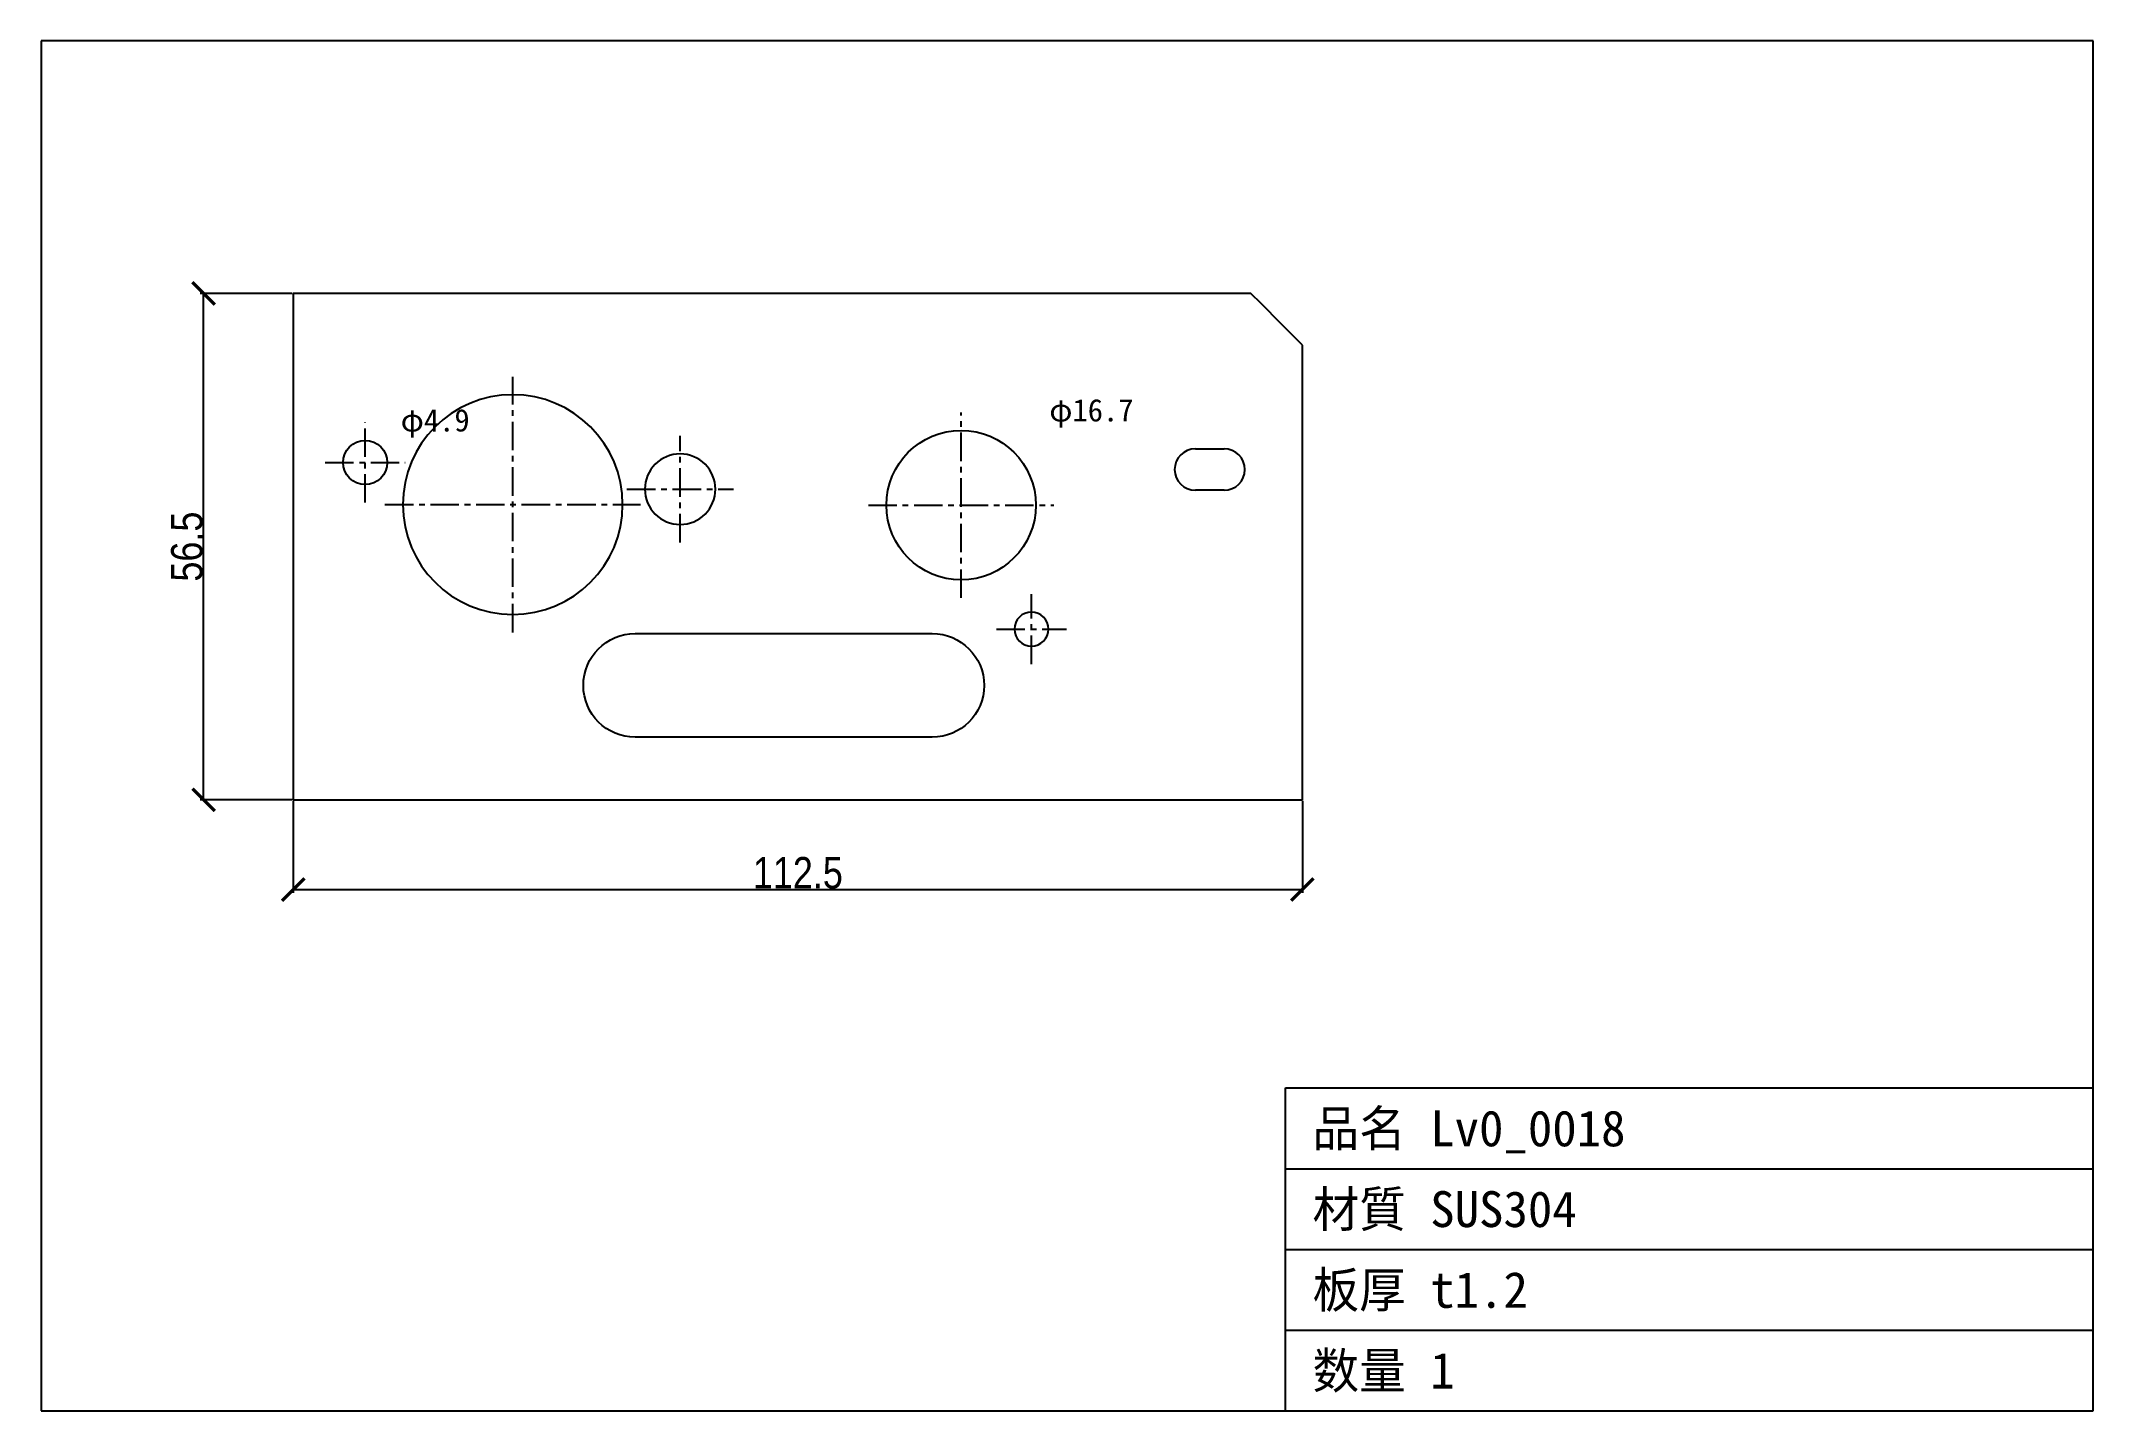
# Model space of a CAD drawing. Header units: millimetres. Extents: x -28 to 201, y -68 to 85.
import ezdxf

# ---------------------------------------------------------------- set-up
doc = ezdxf.new("R2010")
doc.units = ezdxf.units.MM
doc.linetypes.add('CENTER', pattern=[5.08, 3.175, -0.635, 0.635, -0.635])
doc.styles.add('OpenSansCondensed-Light', font='OpenSansCondensed-Light.ttf')
doc.dimstyles.new('EZDXF', dxfattribs={"dimtxt": 0.25, "dimasz": 0.175, "dimexe": 0.375, "dimexo": 0.125, "dimgap": 0.1, "dimtad": 1, "dimlfac": 100, "dimzin": 12, "dimdsep": 46, "dimtxsty": 'OpenSansCondensed-Light', "dimblk": 'ARCHTICK', "dimcen": 2.5, "dimazin": 3, "dimtfac": 0.5, "dimtmove": 2, "dimatfit": 3})

# ---------------------------------------------------------------- blocks, each defined once
blk = doc.blocks.new('_ARCHTICK')
at = {"color": 0, "linetype": 'BYBLOCK', "const_width": 0.15}
blk.add_lwpolyline([(-0.5, -0.5), (0.5, 0.5)], dxfattribs=at)

msp = doc.modelspace()

# ---------------------------------------------------------------- linework, layer by layer
at = {"color": 7, "linetype": 'CONTINUOUS'}
for p, q in [((200.61, 84.59), (-28.12, 84.59)), ((-28.12, 84.59), (-28.12, -68.12)), ((200.61, -68.12), (200.61, 84.59)), ((0, 56.46), (0, 0)), ((106.72, 56.46), (0, 56.46)), ((107.88, 55.31), (106.72, 56.46)), ((110.12, 53.07), (107.88, 55.31)), ((112.48, 50.7), (110.12, 53.07)), ((112.48, 0), (112.48, 50.7)), ((100.55, 39.13), (103.76, 39.13)), ((103.76, 34.51), (100.55, 34.51)), ((0, 0), (112.48, 0)), ((110.61, -68.12), (110.61, -32.12)), ((110.61, -32.12), (200.61, -32.12)), ((110.61, -41.12), (200.61, -41.12)), ((110.61, -50.12), (200.61, -50.12)), ((110.61, -59.12), (200.61, -59.12)), ((-28.12, -68.12), (200.61, -68.12))]:
    msp.add_line(p, q, dxfattribs=at)
at = {"color": 1, "linetype": 'CENTER'}
for p, q in [((24.46, 18.66), (24.46, 47.16)), ((8.01, 33.14), (8.01, 42.06)), ((74.44, 22.52), (74.44, 43.18)), ((43.12, 28.7), (43.12, 40.56)), ((3.55, 37.6), (12.47, 37.6)), ((37.19, 34.63), (49.05, 34.63)), ((10.21, 32.91), (38.71, 32.91)), ((64.11, 32.85), (84.77, 32.85)), ((82.28, 15.13), (82.28, 22.92)), ((78.38, 19.03), (86.17, 19.03))]:
    msp.add_line(p, q, dxfattribs=at)
at = {"color": 7, "linetype": 'CONTINUOUS'}
msp.add_lwpolyline([(38.11, 18.54), (71.22, 18.54, -1), (71.22, 6.98), (38.11, 6.98, -1)], format="xyb", close=True, dxfattribs=at)
for centre, radius in [((74.44, 32.85), 8.33), ((8.01, 37.6), 2.46)]:
    msp.add_circle(centre, radius, dxfattribs=at)
for centre, radius, start, end in [((24.46, 32.91), 12.25, 0, 180), ((100.55, 36.82), 2.31, 90, -90), ((103.76, 36.82), 2.31, -90, 90), ((43.12, 34.63), 3.93, 0, 180), ((43.12, 34.63), 3.93, 180, 0), ((24.46, 32.91), 12.25, 180, 0), ((82.28, 19.03), 1.9, 0, 180), ((82.28, 19.03), 1.9, 180, 0)]:
    msp.add_arc(centre, radius, start, end, dxfattribs=at)

# ---------------------------------------------------------------- texts
at = {"color": 2}
for s, height, p in [('φ4.9', 2.5, (11.97, 41.06)), ('φ16.7', 2.5, (84.27, 42.18)), ('品名 Lv0_0018', 4, (113.61, -38.62)), ('材質 SUS304', 4, (113.61, -47.62)), ('板厚 t1.2', 4, (113.61, -56.62)), ('数量 1', 4, (113.61, -65.62))]:
    msp.add_text(s, height=height, dxfattribs=at).set_placement(p)

# ---------------------------------------------------------------- dimensions: what is measured, and where the dimension line sits
msp.add_linear_dim(base=(-10, 0), p1=(0, 0), p2=(0, 56.46), angle=90, dimstyle='EZDXF', override={"dimtxt": 3.5, "dimasz": 2.5, "dimdec": 1, "dimlfac": 1}, dxfattribs=at).render()
msp.add_linear_dim(base=(0, -10), p1=(0, 0), p2=(112.48, 0), dimstyle='EZDXF', override={"dimtxt": 3.5, "dimasz": 2.5, "dimdec": 1, "dimlfac": 1}, dxfattribs=at).render()

doc.saveas('drawing.dxf')
